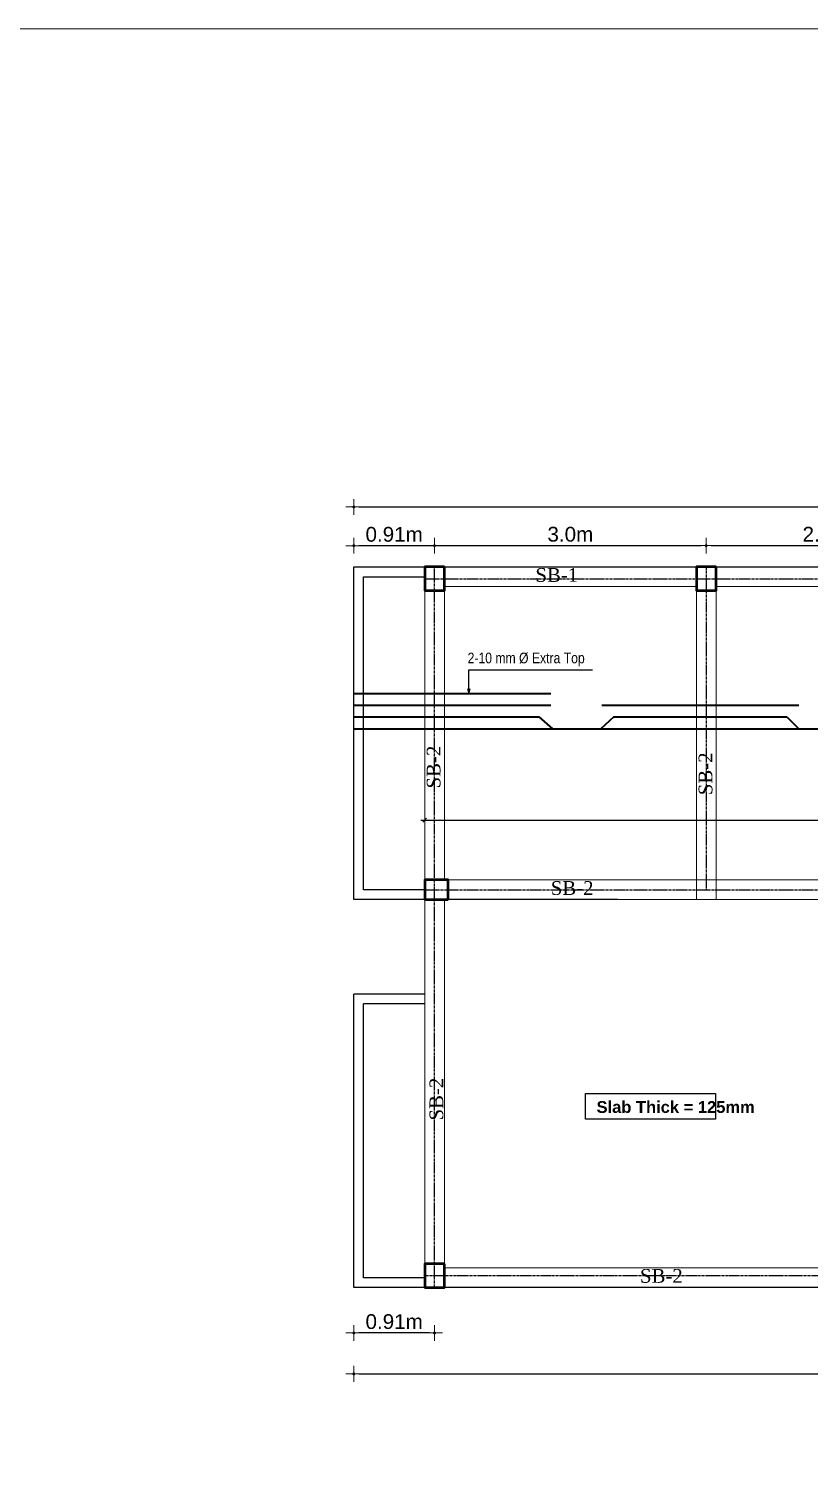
# Model space of a CAD drawing. Header units: inches. Extents: x -4010 to 92088, y -38563 to -1318.
# Drawn here: x 31843 to 32239, y -16629 to -15893 of the extents above; entities that cross this region are included whole.
import ezdxf

# ---------------------------------------------------------------- set-up
doc = ezdxf.new("R2010")
doc.units = ezdxf.units.IN
doc.header["$MEASUREMENT"] = 0
doc.header["$PDMODE"] = 99
doc.linetypes.add('CENTER', pattern=[2, 1.25, -0.25, 0.25, -0.25])
for name, color, linetype, lineweight in [('1-FOUNDATION DIM', 31, 'Continuous', 5), ('BEAM', 7, 'Continuous', 13), ('Column', 2, 'Continuous', 50), ('DIM', 7, 'Continuous', 15), ('R0D', 1, 'Continuous', 35)]:
    doc.layers.add(name, color=color, linetype=linetype, lineweight=lineweight)
for name, color, linetype in [('Brick wall', 3, 'Continuous'), ('CAPTION', 7, 'Continuous'), ('TEX', 7, 'Continuous'), ('wall', 3, 'Continuous')]:
    doc.layers.add(name, color=color, linetype=linetype)
doc.layers.add('C. LINE', color=7, linetype='CENTER', lineweight=25, true_color=0xababab)
doc.styles.add('ARIAL', font='arial.ttf')
doc.styles.add('CAPTION', font='GOTHIC.TTF', dxfattribs={"height": 100})
doc.styles.get("Standard").update_dxf_attribs({"font": 'ARIALN.TTF'})
doc.dimstyles.new('3-8', dxfattribs={"dimscale": 1.25, "dimtxt": 6, "dimasz": 2, "dimexe": 0.18, "dimexo": 6, "dimgap": 0, "dimtad": 0, "dimdec": 0, "dimzin": 3, "dimdsep": 46, "dimlunit": 3, "dimtxsty": 'ARIAL', "dimblk": 'DD', "dimcen": 1, "dimse1": 1, "dimse2": 1, "dimclrd": 256, "dimclrt": 256, "dimadec": 0, "dimazin": 0, "dimtfac": 0.5, "dimtdec": 0, "dimtmove": 2, "dimatfit": 0, "dimfxl": 0.18, "dimtvp": 0.75, "dimfrac": 1, "dimtolj": 1, "dimtzin": 0, "dimarcsym": 0})
doc.dimstyles.new('_30', dxfattribs={"dimscale": 0.4, "dimtxt": 7, "dimasz": 5, "dimexe": 6, "dimexo": 2, "dimgap": 2, "dimtad": 1, "dimdec": 0, "dimzin": 3, "dimdsep": 46, "dimlunit": 3, "dimtxsty": 'Standard', "dimblk": 'OBLIQUE', "dimcen": 0, "dimdle": 5, "dimclrt": 7, "dimazin": 0, "dimtfac": 0.0375, "dimtdec": 0, "dimtofl": 0, "dimtmove": 0, "dimatfit": 3, "dimldrblk": 'OPEN30', "dimfxl": 6, "dimtvp": 0.8, "dimtolj": 1, "dimtzin": 0, "dimlwe": -1, "dimarcsym": 0})

# ---------------------------------------------------------------- blocks, each defined once
blk = doc.blocks.new('_Oblique')
at = {"color": 0, "linetype": 'ByBlock', "lineweight": -2}
blk.add_line((-0.5, -0.5), (0.5, 0.5), dxfattribs=at)
blk = doc.blocks.new('*D476')
at = {"layer": 'Defpoints', "color": 0}
for p in [(32583.88, -16295.21), (32583.88, -16295.21), (32043.88, -16297.64)]:
    blk.add_point(p, dxfattribs=at)
at = {"layer": 'DIM', "color": 0, "lineweight": -2}
blk.add_line((32041.88, -16295.21), (32585.88, -16295.21), dxfattribs=at)
at = {"layer": 'DIM', "color": 0}
for p, q in [((32043.88, -16296.84), (32043.88, -16292.81)), ((32583.88, -16294.41), (32583.88, -16292.81))]:
    blk.add_line(p, q, dxfattribs=at)
at = {"layer": 'DIM', "color": 0, "lineweight": -2, "xscale": 2, "yscale": 2, "zscale": 2, "rotation": 180}
blk.add_blockref('_Oblique', (32043.88, -16295.21), dxfattribs=at)
at = {"layer": 'DIM', "color": 0, "lineweight": -2, "xscale": 2, "yscale": 2, "zscale": 2}
blk.add_blockref('_Oblique', (32583.88, -16295.21), dxfattribs=at)
at = {"layer": 'DIM', "color": 7, "insert": (32374.3, -16291.22), "char_height": 2.8, "attachment_point": 5}
blk.add_mtext('\\A1;{\\H1.714x;10 mm %%C @ 137mm C/C alt. @ ckd}', dxfattribs=at)
blk = doc.blocks.new('_Open30')
at = {"color": 0, "linetype": 'ByBlock', "lineweight": -2}
for p, q in [((-1, 0.27), (0, 0)), ((0, 0), (-1, -0.27)), ((0, 0), (-1, 0))]:
    blk.add_line(p, q, dxfattribs=at)
blk = doc.blocks.new('DD')
for p, q in [((-1.6, 0), (1.6, 0)), ((0, 1.6), (0, -1.6))]:
    blk.add_line(p, q)
at = {"const_width": 0.3}
blk.add_lwpolyline([(-0.15, 0, 1), (0.15, 0, 1)], format="xyb", close=True, dxfattribs=at)
blk = doc.blocks.new('*D478')
at = {"layer": '1-FOUNDATION DIM', "lineweight": -2}
blk.add_line((32051.38, -16155.82), (32184.38, -16155.82), dxfattribs=at)
at = {"layer": 'Defpoints', "color": 0}
for p in [(32186.88, -16155.82), (32048.88, -16201.18), (32186.88, -16201.18)]:
    blk.add_point(p, dxfattribs=at)
at = {"layer": '1-FOUNDATION DIM', "lineweight": -2, "xscale": 2.5, "yscale": 2.5, "zscale": 2.5, "rotation": 180}
blk.add_blockref('DD', (32048.88, -16155.82), dxfattribs=at)
at = {"layer": '1-FOUNDATION DIM', "lineweight": -2, "xscale": 2.5, "yscale": 2.5, "zscale": 2.5}
blk.add_blockref('DD', (32186.88, -16155.82), dxfattribs=at)
at = {"layer": '1-FOUNDATION DIM', "insert": (32117.88, -16150.07), "char_height": 7.5, "attachment_point": 5, "style": 'ARIAL'}
blk.add_mtext('\\A1;3.0m', dxfattribs=at)
blk = doc.blocks.new('*D479')
at = {"layer": '1-FOUNDATION DIM', "lineweight": -2}
blk.add_line((32189.38, -16155.82), (32311.38, -16155.82), dxfattribs=at)
at = {"layer": 'Defpoints', "color": 0}
for p in [(32313.88, -16155.82), (32186.88, -16201.18), (32313.88, -16201.18)]:
    blk.add_point(p, dxfattribs=at)
at = {"layer": '1-FOUNDATION DIM', "lineweight": -2, "xscale": 2.5, "yscale": 2.5, "zscale": 2.5, "rotation": 180}
blk.add_blockref('DD', (32186.88, -16155.82), dxfattribs=at)
at = {"layer": '1-FOUNDATION DIM', "lineweight": -2, "xscale": 2.5, "yscale": 2.5, "zscale": 2.5}
blk.add_blockref('DD', (32313.88, -16155.82), dxfattribs=at)
at = {"layer": '1-FOUNDATION DIM', "insert": (32250.38, -16150.07), "char_height": 7.5, "attachment_point": 5, "style": 'ARIAL'}
blk.add_mtext('\\A1;2.62m', dxfattribs=at)
blk = doc.blocks.new('*D482')
at = {"layer": '1-FOUNDATION DIM', "lineweight": -2}
blk.add_line((32010.38, -16136.19), (32617.38, -16136.19), dxfattribs=at)
at = {"layer": 'Defpoints', "color": 0}
for p in [(32619.88, -16136.19), (32007.88, -16201.18), (32619.88, -16201.18)]:
    blk.add_point(p, dxfattribs=at)
at = {"layer": '1-FOUNDATION DIM', "lineweight": -2, "xscale": 2.5, "yscale": 2.5, "zscale": 2.5, "rotation": 180}
blk.add_blockref('DD', (32007.88, -16136.19), dxfattribs=at)
at = {"layer": '1-FOUNDATION DIM', "lineweight": -2, "xscale": 2.5, "yscale": 2.5, "zscale": 2.5}
blk.add_blockref('DD', (32619.88, -16136.19), dxfattribs=at)
at = {"layer": '1-FOUNDATION DIM', "insert": (32313.88, -16130.44), "char_height": 7.5, "attachment_point": 5, "style": 'ARIAL'}
blk.add_mtext('\\A1;13.06m', dxfattribs=at)
blk = doc.blocks.new('*D484')
at = {"layer": '1-FOUNDATION DIM', "lineweight": -2}
blk.add_line((32010.38, -16576.46), (32617.38, -16576.46), dxfattribs=at)
at = {"layer": 'Defpoints', "color": 0}
for p in [(32007.88, -16488.69), (32619.88, -16488.69), (32619.88, -16576.46)]:
    blk.add_point(p, dxfattribs=at)
at = {"layer": '1-FOUNDATION DIM', "lineweight": -2, "xscale": 2.5, "yscale": 2.5, "zscale": 2.5, "rotation": 180}
blk.add_blockref('DD', (32007.88, -16576.46), dxfattribs=at)
at = {"layer": '1-FOUNDATION DIM', "lineweight": -2, "xscale": 2.5, "yscale": 2.5, "zscale": 2.5}
blk.add_blockref('DD', (32619.88, -16576.46), dxfattribs=at)
at = {"layer": '1-FOUNDATION DIM', "insert": (32313.88, -16570.71), "char_height": 7.5, "attachment_point": 5, "style": 'ARIAL'}
blk.add_mtext('\\A1;13.06m', dxfattribs=at)
blk = doc.blocks.new('*D571')
at = {"layer": '1-FOUNDATION DIM', "lineweight": -2}
blk.add_line((32046.38, -16155.86), (32010.38, -16155.86), dxfattribs=at)
at = {"layer": 'Defpoints', "color": 0}
for p in [(32007.88, -16155.86), (32007.88, -16166.61), (32048.88, -16166.61)]:
    blk.add_point(p, dxfattribs=at)
at = {"layer": '1-FOUNDATION DIM', "lineweight": -2, "xscale": 2.5, "yscale": 2.5, "zscale": 2.5, "rotation": 180}
blk.add_blockref('DD', (32007.88, -16155.86), dxfattribs=at)
at = {"layer": '1-FOUNDATION DIM', "lineweight": -2, "xscale": 2.5, "yscale": 2.5, "zscale": 2.5}
blk.add_blockref('DD', (32048.88, -16155.86), dxfattribs=at)
at = {"layer": '1-FOUNDATION DIM', "insert": (32028.38, -16150.12), "char_height": 7.5, "attachment_point": 5, "style": 'ARIAL'}
blk.add_mtext('\\A1;0.91m', dxfattribs=at)
blk = doc.blocks.new('*D486')
at = {"layer": '1-FOUNDATION DIM', "lineweight": -2}
blk.add_line((32046.38, -16555.7), (32010.38, -16555.7), dxfattribs=at)
at = {"layer": 'Defpoints', "color": 0}
for p in [(32007.88, -16555.7), (32007.88, -16555.7), (32048.88, -16555.7)]:
    blk.add_point(p, dxfattribs=at)
at = {"layer": '1-FOUNDATION DIM', "lineweight": -2, "xscale": 2.5, "yscale": 2.5, "zscale": 2.5, "rotation": 180}
blk.add_blockref('DD', (32007.88, -16555.7), dxfattribs=at)
at = {"layer": '1-FOUNDATION DIM', "lineweight": -2, "xscale": 2.5, "yscale": 2.5, "zscale": 2.5}
blk.add_blockref('DD', (32048.88, -16555.7), dxfattribs=at)
at = {"layer": '1-FOUNDATION DIM', "insert": (32028.38, -16549.95), "char_height": 7.5, "attachment_point": 5, "style": 'ARIAL'}
blk.add_mtext('\\A1;0.91m', dxfattribs=at)

msp = doc.modelspace()

# ---------------------------------------------------------------- linework, layer by layer
at = {"layer": '1-FOUNDATION DIM'}
msp.add_lwpolyline([(28242.348, -15893.413), (37083.326, -15893.413), (37083.326, -17501.775), (28242.348, -17501.775)], close=True, dxfattribs=at)
at = {"layer": 'BEAM'}
for p, q in [((32573.881, -16166.608), (32053.881, -16166.608)), ((32043.881, -16178.608), (32043.881, -16520.608)), ((32181.881, -16176.608), (32053.881, -16176.608)), ((32053.881, -16178.608), (32053.881, -16325.608)), ((32181.881, -16178.608), (32181.881, -16335.608)), ((32435.881, -16176.608), (32191.881, -16176.608)), ((32191.881, -16178.608), (32191.881, -16335.608)), ((32055.881, -16325.608), (32571.881, -16325.608)), ((32053.881, -16335.608), (32053.881, -16520.608)), ((32055.881, -16335.608), (32571.881, -16335.608)), ((32053.881, -16522.608), (32261.881, -16522.608)), ((32053.881, -16532.608), (32573.881, -16532.608))]:
    msp.add_line(p, q, dxfattribs=at)
at = {"layer": 'Brick wall'}
for p, q in [((32007.881, -16166.608), (32619.881, -16166.608)), ((32007.881, -16335.608), (32007.881, -16166.608)), ((32012.881, -16171.608), (32043.881, -16171.608)), ((32012.881, -16330.608), (32012.881, -16171.608)), ((32043.881, -16330.608), (32012.881, -16330.608)), ((32141.881, -16335.608), (32007.881, -16335.608)), ((32043.881, -16383.608), (32007.881, -16383.608)), ((32007.881, -16532.608), (32007.881, -16383.608)), ((32043.881, -16388.608), (32012.881, -16388.608)), ((32012.881, -16527.608), (32012.881, -16388.608)), ((32280.534, -16532.608), (32007.881, -16532.608)), ((32043.881, -16527.608), (32012.881, -16527.608))]:
    msp.add_line(p, q, dxfattribs=at)
at = {"layer": 'C. LINE'}
for p, q in [((32048.881, -16532.608), (32048.881, -16166.608)), ((32186.881, -16166.608), (32186.881, -16330.608)), ((32043.881, -16172.608), (32583.881, -16172.608)), ((32043.881, -16330.608), (32583.881, -16330.608)), ((32583.881, -16526.608), (32043.881, -16526.608))]:
    msp.add_line(p, q, dxfattribs=at)
at = {"layer": 'Column'}
for points in [[(32053.881, -16166.608), (32043.881, -16166.608), (32043.881, -16178.608), (32053.881, -16178.608)], [(32191.881, -16166.608), (32181.881, -16166.608), (32181.881, -16178.608), (32191.881, -16178.608)], [(32055.881, -16335.608), (32055.881, -16325.608), (32043.881, -16325.608), (32043.881, -16335.608)], [(32053.881, -16520.608), (32043.881, -16520.608), (32043.881, -16532.608), (32053.881, -16532.608)]]:
    msp.add_lwpolyline(points, close=True, dxfattribs=at)
at = {"layer": 'R0D'}
for p, q in [((32007.881, -16230.834), (32107.881, -16230.834)), ((32007.881, -16236.834), (32107.881, -16236.834)), ((32133.881, -16236.834), (32233.881, -16236.834)), ((32007.881, -16242.834), (32101.881, -16242.834)), ((32101.881, -16242.834), (32108.793, -16248.834)), ((32139.881, -16242.834), (32133.416, -16248.834)), ((32139.881, -16242.834), (32227.881, -16242.834)), ((32227.881, -16242.834), (32233.881, -16248.834)), ((32007.881, -16248.834), (32619.881, -16248.834))]:
    msp.add_line(p, q, dxfattribs=at)
at = {"layer": 'TEX'}
msp.add_lwpolyline([(32125.631, -16433.981), (32191.598, -16433.981), (32191.598, -16447.15), (32125.631, -16447.15)], close=True, dxfattribs=at)

# ---------------------------------------------------------------- texts
at = {"layer": 'CAPTION', "ltscale": 2, "insert": (32065.695, -16210.169), "char_height": 5.4, "attachment_point": 1}
msp.add_mtext('2-10 mm %%C Extra Top', dxfattribs=at)
at = {"layer": 'TEX', "char_height": 7, "attachment_point": 3, "style": 'CAPTION'}
for s, insert in [('{\\fTimes New Roman|b0|i0|c0|p18;SB-1}', (32121.864, -16167.2)), ('{\\fTimes New Roman|b0|i0|c0|p18;SB-2}', (32129.665, -16326.2)), ('{\\fTimes New Roman|b0|i0|c0|p18;SB-2}', (32174.979, -16523.2))]:
    msp.add_mtext(s, dxfattribs=dict(at, insert=insert))
at = {"layer": 'TEX', "char_height": 7, "attachment_point": 3, "rotation": 90, "style": 'CAPTION'}
for insert in [(32044.906, -16257.422), (32183.025, -16260.842), (32046.321, -16426.049)]:
    msp.add_mtext('{\\fTimes New Roman|b0|i0|c0|p18;SB-2}', dxfattribs=dict(at, insert=insert))
at = {"layer": 'wall', "color": 7, "lineweight": 25, "insert": (32131.185, -16440.965), "char_height": 6, "width": 253.13687, "attachment_point": 4}
msp.add_mtext('{\\fArial Rounded MT Bold|b0|i0|c0|p34;Slab Thick = 125mm}', dxfattribs=at)

# ---------------------------------------------------------------- dimensions: what is measured, and where the dimension line sits
at = {"layer": '1-FOUNDATION DIM'}
for base, p1, p2, text, picture, middle in [((32619.881, -16136.188), (32007.881, -16201.18), (32619.881, -16201.18), '13.06m', '*D482', (32313.881, -16130.44)), ((32007.881, -16155.86), (32048.881, -16166.608), (32007.881, -16166.608), '0.91m', '*D571', (32028.381, -16150.116)), ((32186.881, -16155.816), (32048.881, -16201.18), (32186.881, -16201.18), '3.0m', '*D478', (32117.881, -16150.068)), ((32313.881, -16155.816), (32186.881, -16201.18), (32313.881, -16201.18), '2.62m', '*D479', (32250.381, -16150.072)), ((32619.881, -16576.455), (32007.881, -16488.694), (32619.881, -16488.694), '13.06m', '*D484', (32313.881, -16570.708)), ((32007.881, -16555.696), (32048.881, -16555.696), (32007.881, -16555.696), '0.91m', '*D486', (32028.381, -16549.952))]:
    dim = msp.add_linear_dim(base=base, p1=p1, p2=p2, text=text, dimstyle='3-8', dxfattribs=at)
    dim.commit()
    dim.dimension.update_dxf_attribs({"geometry": picture, "text_midpoint": middle})
at = {"layer": 'DIM'}
dim = msp.add_linear_dim(base=(32583.881, -16295.21), p1=(32043.881, -16297.636), p2=(32583.881, -16295.21), text='{\\H1.714x;10 mm %%C @ 137mm C/C alt. @ ckd}', dimstyle='_30', dxfattribs=at)
dim.commit()
dim.dimension.update_dxf_attribs({"geometry": '*D476', "text_midpoint": (32374.296, -16295.21), "dimtype": 160})

# ---------------------------------------------------------------- leaders
msp.add_leader([(32066.27, -16230.462), (32066.27, -16218.914), (32129.121, -16218.914)], dimstyle='_30', dxfattribs=at)

doc.saveas('drawing.dxf')
